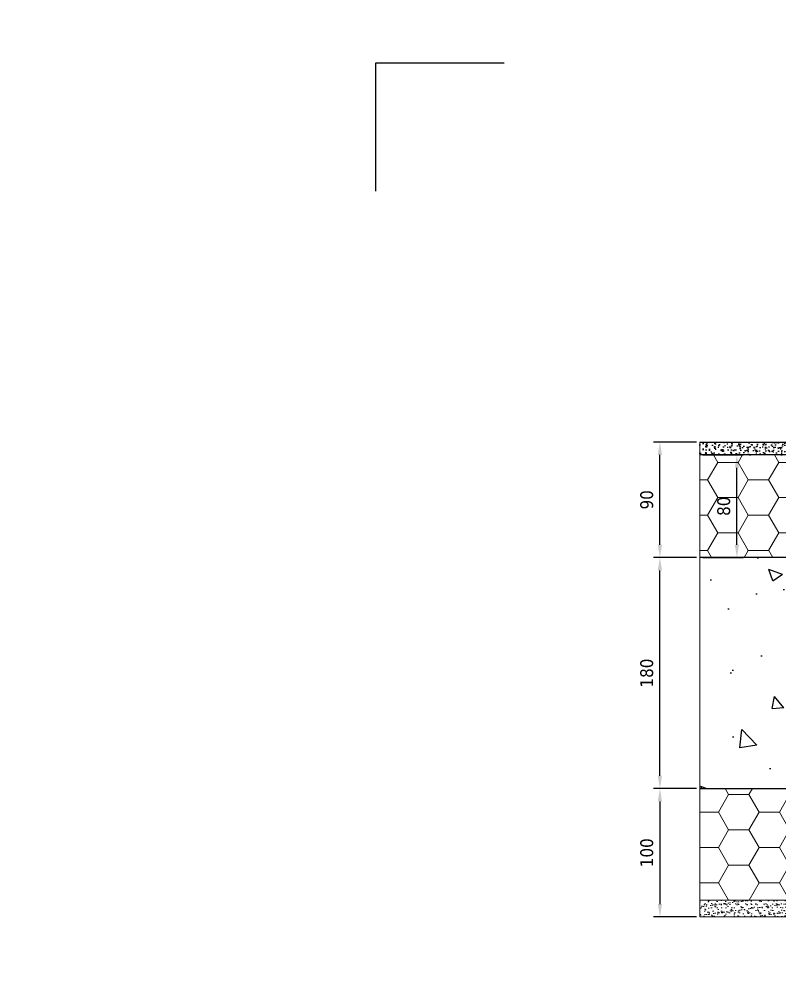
# Model space of a CAD drawing. Header units: millimetres. Extents: x -20000 to 230000, y -17405 to 25402.
# Drawn here: x 133987 to 134580, y -6006 to -5253 of the extents above; entities that cross this region are included whole.
import ezdxf

# ---------------------------------------------------------------- set-up
doc = ezdxf.new("R2010")
doc.units = ezdxf.units.MM
doc.header["$PDMODE"] = 35
doc.header["$PDSIZE"] = 0.5
doc.layers.get('0').update_dxf_attribs({"lineweight": 13})
doc.layers.get('Defpoints').update_dxf_attribs({"true_color": 0xc2a584})
doc.layers.add('0 - Invisible', color=43, linetype='Continuous', lineweight=0, plot=False)
doc.layers.add('Intouchable', color=252, linetype='Continuous', lineweight=13, plot=False)
for name, color, linetype, lineweight in [('1 - BETON', 251, 'Continuous', 25), ('1 - Cotation', 32, 'Continuous', 13), ('1 - Isolant', 132, 'Continuous', 13), ('1 - Platre', 252, 'Continuous', 13)]:
    doc.layers.add(name, color=color, linetype=linetype, lineweight=lineweight)
doc.styles.add('Texte Poralu', font='tahomabd.ttf')
doc.dimstyles.new('30 - 1000', dxfattribs={"dimtxt": 10, "dimasz": 10, "dimexe": 5, "dimexo": 2.5, "dimgap": 5, "dimtad": 1, "dimdec": 1, "dimtxsty": 'Texte Poralu', "dimcen": 5, "dimazin": 0, "dimtfac": 1, "dimtdec": 1, "dimtmove": 0, "dimatfit": 3, "dimfxl": 1, "dimarcsym": 0})

# ---------------------------------------------------------------- blocks, each defined once
blk = doc.blocks.new('Cadre centrage dessin')
at = {"layer": 'Defpoints'}
for p, q in [((-735, -1016.500000000013), (-635, -1016.500000000013)), ((-735, -1116.500000000013), (-735, -1016.500000000013))]:
    blk.add_line(p, q, dxfattribs=at)
blk = doc.blocks.new('*D953')
at = {"layer": 'Defpoints', "color": 0, "lineweight": -2, "transparency": 16777216}
blk.add_line((134840.0000000001, -3795.668358777184), (134875.9922766959, -3795.668358777184), dxfattribs=at)
at = {"layer": 'Defpoints', "color": 0, "transparency": 16777216}
for p in [(134837.5000000001, -3795.668358777184), (134837.5000000002, -3795.668358777184), (130000, -6005.668358777197)]:
    blk.add_point(p, dxfattribs=at)
at = {"layer": 'Defpoints', "color": 0, "transparency": 16777216, "insert": (134859.2461383481, -3785.463523317143), "char_height": 10, "attachment_point": 5, "style": 'Texte Poralu'}
blk.add_mtext('2210', dxfattribs=at)
blk = doc.blocks.new('*D954')
at = {"layer": 'Defpoints', "color": 0, "lineweight": -2, "transparency": 16777216}
blk.add_line((135120.0000000001, -3615.668358777184), (135155.9922766959, -3615.668358777184), dxfattribs=at)
at = {"layer": 'Defpoints', "color": 0, "transparency": 16777216}
for p in [(135117.5000000001, -3615.668358777184), (135117.5000000002, -3615.668358777184), (130000, -6005.668358777197)]:
    blk.add_point(p, dxfattribs=at)
at = {"layer": 'Defpoints', "color": 0, "transparency": 16777216, "insert": (135139.2461383481, -3605.460165358782), "char_height": 10, "attachment_point": 5, "style": 'Texte Poralu'}
blk.add_mtext('2390', dxfattribs=at)
blk = doc.blocks.new('*D955')
at = {"layer": 'Defpoints', "color": 0, "lineweight": -2, "transparency": 16777216}
blk.add_line((135420.0000000001, -3505.668358777199), (135455.9922766959, -3505.668358777199), dxfattribs=at)
at = {"layer": 'Defpoints', "color": 0, "transparency": 16777216}
for p in [(135417.5000000001, -3505.668358777199), (135417.5000000001, -3505.668358777199), (130000, -6005.668358777197)]:
    blk.add_point(p, dxfattribs=at)
at = {"layer": 'Defpoints', "color": 0, "transparency": 16777216, "insert": (135439.246138348, -3495.463523317158), "char_height": 10, "attachment_point": 5, "style": 'Texte Poralu'}
blk.add_mtext('2500', dxfattribs=at)
blk = doc.blocks.new('*D956')
at = {"layer": 'Defpoints', "color": 0, "lineweight": -2, "transparency": 16777216}
blk.add_line((134750.0000000001, -3805.668358777184), (134785.9922766962, -3805.668358777184), dxfattribs=at)
at = {"layer": 'Defpoints', "color": 0, "transparency": 16777216}
for p in [(134747.5000000001, -3805.668358777184), (134747.5000000005, -3805.668358777184), (130000, -6005.668358777197)]:
    blk.add_point(p, dxfattribs=at)
at = {"layer": 'Defpoints', "color": 0, "transparency": 16777216, "insert": (134769.2461383484, -3795.463523317144), "char_height": 10, "attachment_point": 5, "style": 'Texte Poralu'}
blk.add_mtext('2200', dxfattribs=at)
blk = doc.blocks.new('*U441')
at = {"layer": '1 - Isolant'}
h = blk.add_hatch(dxfattribs=at)
h.set_pattern_fill('HONEY', color=256, scale=5, style=0)
h.set_pattern_definition([(0, (110.0000906813123, 79.99999999999812), (23.8125, 13.748153225), [15.875, -31.75]), (120, (110.0000906813123, 79.99999999999812), (-23.81249994797095, 13.74815331511695), [15.87499999999995, -31.7499999999999]), (59.99999999999999, (110.0000906813123, 79.99999999999812), (5.202904551637744e-08, 27.49630654011694), [-31.75, 15.875])])
h.paths.add_polyline_path([(-149.9999933903616, 0), (0, -9.094947017729282e-13), (-8.952838470577262e-13, 79.99999999999818), (-149.9999933903625, 79.99999999999906)])
at = {"layer": '0 - Invisible'}
blk.add_lwpolyline([(-149.9999933903625, 79.99999999999906), (-149.9999933903616, 0)], dxfattribs=at)
at = {"layer": '1 - Isolant'}
blk.add_lwpolyline([(-149.9999933903616, 0), (0, 0), (0, 0), (0, -9.094947017729282e-13), (-8.952838470577262e-13, 79.99999999999818), (-149.9999933903625, 79.99999999999906)], dxfattribs=at)
blk = doc.blocks.new('*U436')
at = {"layer": '1 - Isolant'}
h = blk.add_hatch(dxfattribs=at)
h.set_pattern_fill('HONEY', color=256, scale=5)
h.set_pattern_definition([(0, (237.499815932928, -1.4210854715202e-14), (23.8125, 13.748153225), [15.875, -31.75]), (120, (237.499815932928, -1.4210854715202e-14), (-23.81249994797095, 13.74815331511695), [15.87499999999996, -31.74999999999992]), (59.99999999999999, (237.499815932928, -1.4210854715202e-14), (5.202904551637744e-08, 27.49630654011694), [-31.75, 15.875])])
h.paths.add_polyline_path([(-149.9999999999709, -87.00000000000001), (-149.9999999999709, 0), (-7.500147691644084, 0), (-7.500147691644084, -87.00000000000001)])
at = {"layer": '1 - Platre'}
h = blk.add_hatch(dxfattribs=at)
h.set_pattern_fill('AR-SAND', color=256, scale=0.1)
h.set_pattern_definition([(37.50000000000001, (237.499815932928, -1.4210854715202e-14), (-0.1600031295984046, 4.894132373293424), [0, -3.860800000000001, 0, -4.318000000000001, 0, -4.1275]), (7.499999999999999, (237.499815932928, -1.4210854715202e-14), (4.495232831380027, 7.168251005683543), [0, -2.0828, 0, -3.4798, 0, -1.3335]), (327.5, (234.375615932928, -1.4210854715202e-14), (7.90992370241458, 0.01437184678545691), [0, -1.27, 0, -4.572, 0, -5.969]), (317.5, (234.375615932928, -1.4210854715202e-14), (7.635564524722972, 2.229293232572162), [0, -0.635, 0, -2.9972, 0, -3.429])])
h.paths.add_polyline_path([(-149.9999999999709, -100), (-149.9999999999709, -87.00000000000001), (-7.500147691644084, -87.00000000000001), (-7.500147691644084, -100)])
at = {"layer": '0 - Invisible'}
for points in [[(-149.9999999999709, -87.00000000000001), (-149.9999999999709, 0)], [(-149.9999999999709, -100), (-149.9999999999709, -87.00000000000001)]]:
    blk.add_lwpolyline(points, dxfattribs=at)
at = {"layer": '1 - Isolant'}
blk.add_lwpolyline([(-149.9999999999709, 0), (-7.500147691644084, 0), (-7.500147691644084, -87.00000000000001), (-149.9999999999709, -87.00000000000001)], dxfattribs=at)
at = {"layer": '1 - Platre'}
blk.add_lwpolyline([(-149.9999999999709, -87.00000000000001), (-7.500147691644084, -87.00000000000001), (-7.500147691644084, -100), (-149.9999999999709, -100)], dxfattribs=at)
blk = doc.blocks.new('*U434')
at = {"layer": '1 - BETON'}
h = blk.add_hatch(dxfattribs=at)
h.set_pattern_fill('CONCRETE', color=256, scale=15, style=0, pattern_type=2)
h.set_pattern_definition([(49.99999999999999, (-50.00000000000003, -20.00000000000003), (107.589027390113, -9.412820247389266), [11.25, -123.75]), (355, (-50.00000000000003, -20.00000000000003), (-20.81270004195, 112.8288200550018), [9, -99]), (100.4514, (-41.03424800000003, -20.78440100000002), (86.77640725710323, 103.415931309143), [9.5610285, -105.1713168]), (46.18420000000002, (-50.00000000000003, 9.999999999999977), (160.0861572938467, -24.82785214935271), [16.87499999999996, -185.6249999999997]), (96.6356, (-36.65948825000003, 7.931003949999974), (140.1994058323055, 146.1176806350663), [14.3415432, -157.75695]), (351.1842, (-50.00000000000003, 9.999999999999977), (140.1992917700441, 146.1177901387987), [13.5, -148.5]), (21, (-35.00000000000003, 2.499999999999975), (89.53605781776925, -60.39283359980082), [11.25, -123.75]), (326.0000000000001, (-35.00000000000003, 2.499999999999975), (36.49729978823726, 108.772506757028), [9, -99]), (71.4514, (-27.53866505000002, -2.532740900000025), (126.0333942872235, 48.37957450649286), [9.5610285, -105.1713168]), (37.50000000000001, (-50.00000000000003, -20.00000000000003), (1.8239782975936, 49.93407807469672), [0, -97.8, 0, -100.5, 0, -99.375]), (7.499999999999999, (-50.00000000000003, -20.00000000000003), (39.46043061632229, 59.16175678235403), [0, -57.3, 0, -95.55, 0, -37.875]), (327.5, (-83.45000000000003, -20.00000000000003), (80.07336542586135, -3.383230760156963), [0, -37.5, 0, -117, 0, -155.25]), (317.5, (-98.45000000000003, -20.00000000000003), (87.47792540135794, 15.01574734984766), [0, -48.75, 0, -77.69999999999999, 0, -110.25])])
h.paths.add_polyline_path([(150, 179.9999999999999), (150, 0), (0, 0), (0, 180)])
at = {"layer": '0 - Invisible'}
blk.add_lwpolyline([(150, 179.9999999999999), (150, 0)], dxfattribs=at)
at = {"layer": '1 - BETON'}
blk.add_lwpolyline([(150, 0), (0, 0), (0, 180), (150, 179.9999999999999)], dxfattribs=at)
blk = doc.blocks.new('*D972')
at = {"layer": 'Defpoints', "color": 0, "lineweight": -2, "transparency": 16777216}
for p, q in [((134514.9999754432, -5672.071593255383), (134481.4794443946, -5672.071593255383)), ((134486.4794443946, -5842.071593255383), (134486.4794443946, -5682.071593255383)), ((134514.9999754432, -5852.071593255383), (134481.4794443946, -5852.071593255383))]:
    blk.add_line(p, q, dxfattribs=at)
at = {"layer": 'Defpoints', "color": 0, "transparency": 16777216}
for p in [(134486.4794443946, -5672.071593255383), (134517.4999754432, -5672.071593255383), (134517.4999754432, -5852.071593255383)]:
    blk.add_point(p, dxfattribs=at)
for points in [[(134484.812777728, -5682.071593255383), (134488.1461110613, -5682.071593255383), (134486.4794443946, -5672.071593255383)], [(134484.812777728, -5842.071593255383), (134488.1461110613, -5842.071593255383), (134486.4794443946, -5852.071593255383)]]:
    blk.add_solid(points, dxfattribs=at)
at = {"layer": 'Defpoints', "color": 0, "transparency": 16777216, "insert": (134476.2511032261, -5762.071593255361), "char_height": 10, "attachment_point": 5, "rotation": 90, "style": 'Texte Poralu'}
blk.add_mtext('180', dxfattribs=at)
blk = doc.blocks.new('*D973')
at = {"layer": '1 - Cotation', "color": 0, "lineweight": -2, "transparency": 16777216}
for p, q in [((134514.9999754432, -5852.071593255383), (134481.4794443946, -5852.071593255383)), ((134486.4794443946, -5862.071593255383), (134486.4794443946, -5942.071593255383)), ((134514.9999754432, -5952.071593255383), (134481.4794443946, -5952.071593255383))]:
    blk.add_line(p, q, dxfattribs=at)
at = {"layer": '1 - Cotation', "color": 0, "transparency": 16777216}
for points in [[(134484.812777728, -5862.071593255383), (134488.1461110613, -5862.071593255383), (134486.4794443946, -5852.071593255383)], [(134484.812777728, -5942.071593255383), (134488.1461110613, -5942.071593255383), (134486.4794443946, -5952.071593255383)]]:
    blk.add_solid(points, dxfattribs=at)
at = {"layer": 'Defpoints', "color": 0, "transparency": 16777216}
for p in [(134517.4999754432, -5852.071593255383), (134486.4794443946, -5952.071593255383), (134517.4999754432, -5952.071593255383)]:
    blk.add_point(p, dxfattribs=at)
at = {"layer": '1 - Cotation', "color": 0, "transparency": 16777216, "insert": (134476.2746089346, -5902.071593255361), "char_height": 10, "attachment_point": 5, "rotation": 90, "style": 'Texte Poralu'}
blk.add_mtext('100', dxfattribs=at)
blk = doc.blocks.new('*D975')
at = {"layer": 'Defpoints', "color": 0, "lineweight": -2, "transparency": 16777216}
for p, q in [((134514.9999307277, -5582.071735883521), (134481.4794539032, -5582.071735883521)), ((134486.4794539032, -5662.071593255383), (134486.4794539032, -5592.071735883521)), ((134514.9999754432, -5672.071593255383), (134481.4794539032, -5672.071593255383))]:
    blk.add_line(p, q, dxfattribs=at)
at = {"layer": 'Defpoints', "color": 0, "transparency": 16777216}
for p in [(134486.4794539032, -5582.071735883521), (134517.4999307277, -5582.071735883521), (134517.4999754432, -5672.071593255383)]:
    blk.add_point(p, dxfattribs=at)
for points in [[(134484.8127872366, -5592.071735883521), (134488.1461205699, -5592.071735883521), (134486.4794539032, -5582.071735883521)], [(134484.8127872366, -5662.071593255383), (134488.1461205699, -5662.071593255383), (134486.4794539032, -5672.071593255383)]]:
    blk.add_solid(points, dxfattribs=at)
at = {"layer": 'Defpoints', "color": 0, "transparency": 16777216, "insert": (134476.2746184432, -5627.07166456943), "char_height": 10, "attachment_point": 5, "rotation": 90, "style": 'Texte Poralu'}
blk.add_mtext('90', dxfattribs=at)
blk = doc.blocks.new('*D976')
at = {"layer": 'Defpoints', "color": 0, "lineweight": -2, "transparency": 16777216}
for p, q in [((134519.9999502465, -5592.071698345003), (134551.504766922, -5592.071698345003)), ((134546.504766922, -5662.071698344981), (134546.504766922, -5602.071698345003)), ((134520.0000062943, -5672.071698344981), (134551.504766922, -5672.071698344981))]:
    blk.add_line(p, q, dxfattribs=at)
at = {"layer": 'Defpoints', "color": 0, "transparency": 16777216}
for p in [(134517.4999502465, -5592.071698345003), (134546.504766922, -5592.071698345003), (134517.5000062943, -5672.071698344981)]:
    blk.add_point(p, dxfattribs=at)
for points in [[(134544.8381002554, -5602.071698345003), (134548.1714335887, -5602.071698345003), (134546.504766922, -5592.071698345003)], [(134544.8381002554, -5662.071698344981), (134548.1714335887, -5662.071698344981), (134546.504766922, -5672.071698344981)]]:
    blk.add_solid(points, dxfattribs=at)
at = {"layer": 'Defpoints', "color": 0, "transparency": 16777216, "insert": (134536.2764257534, -5632.07169834497), "char_height": 10, "attachment_point": 5, "rotation": 90, "style": 'Texte Poralu'}
blk.add_mtext('80', dxfattribs=at)
blk = doc.blocks.new('*U680')
at = {"layer": '1 - BETON'}
h = blk.add_hatch(dxfattribs=at)
h.set_pattern_fill('AR-SAND', color=256, scale=0.1)
h.set_pattern_definition([(37.50000000000001, (0, 40.00006681227478), (-0.1600031295984046, 4.894132373293424), [0, -3.860800000000001, 0, -4.318000000000001, 0, -4.1275]), (7.499999999999999, (0, 40.00006681227478), (4.495232831380027, 7.168251005683543), [0, -2.0828, 0, -3.4798, 0, -1.3335]), (327.5, (-3.1242, 40.00006681227478), (7.90992370241458, 0.01437184678545762), [0, -1.27, 0, -4.572, 0, -5.969]), (317.5, (-3.1242, 40.00006681227478), (7.635564524722972, 2.229293232572163), [0, -0.635, 0, -2.9972, 0, -3.429])])
h.paths.add_polyline_path([(9.999999999999964, -159.9999331877252), (10, 3.979039320256561e-13), (0, 0), (-3.673940397442059e-14, -159.9999331877256)])
at = {"layer": '0 - Invisible'}
blk.add_line((-3.673940397442059e-14, -159.9999331877256), (9.999999999999964, -159.9999331877252), dxfattribs=at)
at = {"layer": '1 - BETON'}
blk.add_lwpolyline([(9.999999999999964, -159.9999331877252), (10, 3.979039320256561e-13), (0, 0), (-3.673940397442059e-14, -159.9999331877256)], dxfattribs=at)

msp = doc.modelspace()

# ---------------------------------------------------------------- block references
at = {"xscale": -1, "rotation": 270.0000544799311}
msp.add_blockref('*U680', (134677.4998734239, -5592.071583746912), dxfattribs=at)
at = {"rotation": 4.014127135292442e-05}
msp.add_blockref('*U441', (134667.4999996846, -5672.071593255383), dxfattribs=at)
at = {"xscale": -1}
msp.add_blockref('*U434', (134667.4999754432, -5852.071593255383), dxfattribs=at)
msp.add_blockref('*U436', (134667.4999754432, -5852.071593255383))
at = {"layer": 'Intouchable'}
msp.add_blockref('Cadre centrage dessin', (135000, -4270.003379446438), dxfattribs=at)

# ---------------------------------------------------------------- dimensions: what is measured, and where the dimension line sits
at = {"layer": '1 - Cotation'}
dim = msp.add_linear_dim(base=(134486.4794443946, -5952.071593255383), p1=(134517.4999754432, -5852.071593255383), p2=(134517.4999754432, -5952.071593255383), angle=90, dimstyle='30 - 1000', dxfattribs=at)
dim.commit()
dim.dimension.update_dxf_attribs({"geometry": '*D973', "text_midpoint": (134476.2746089346, -5902.071593255361)})
at = {"layer": 'Defpoints'}
for feature_location, offset, picture, middle in [((135417.5000000001, -3505.668358777199), (0, 0), '*D955', (135439.246138348, -3495.463523317158)), ((135117.5000000001, -3615.668358777184), (1.1641532182693481e-10, 0), '*D954', (135139.2461383481, -3605.460165358782)), ((134837.5000000001, -3795.668358777184), (1.1641532182693481e-10, 0), '*D953', (134859.2461383481, -3785.463523317143)), ((134747.5000000001, -3805.668358777184), (4.0745362639427185e-10, 0), '*D956', (134769.2461383484, -3795.463523317144))]:
    dim = msp.add_ordinate_dim(feature_location=feature_location, offset=offset, dtype=0, origin=(130000, -6005.668358777197), dimstyle='30 - 1000', dxfattribs=at)
    dim.commit()
    dim.dimension.update_dxf_attribs({"geometry": picture, "text_midpoint": middle})
for base, p1, p2, picture, middle in [((134486.4794539032, -5582.071735883521), (134517.4999754432, -5672.071593255383), (134517.4999307277, -5582.071735883521), '*D975', (134476.2746184432, -5627.07166456943)), ((134546.504766922, -5592.071698345003), (134517.5000062943, -5672.071698344981), (134517.4999502465, -5592.071698345003), '*D976', (134536.2764257534, -5632.07169834497)), ((134486.4794443946, -5672.071593255383), (134517.4999754432, -5852.071593255383), (134517.4999754432, -5672.071593255383), '*D972', (134476.2511032261, -5762.071593255361))]:
    dim = msp.add_linear_dim(base=base, p1=p1, p2=p2, angle=90, dimstyle='30 - 1000', dxfattribs=at)
    dim.commit()
    dim.dimension.update_dxf_attribs({"geometry": picture, "text_midpoint": middle})

doc.saveas('drawing.dxf')
